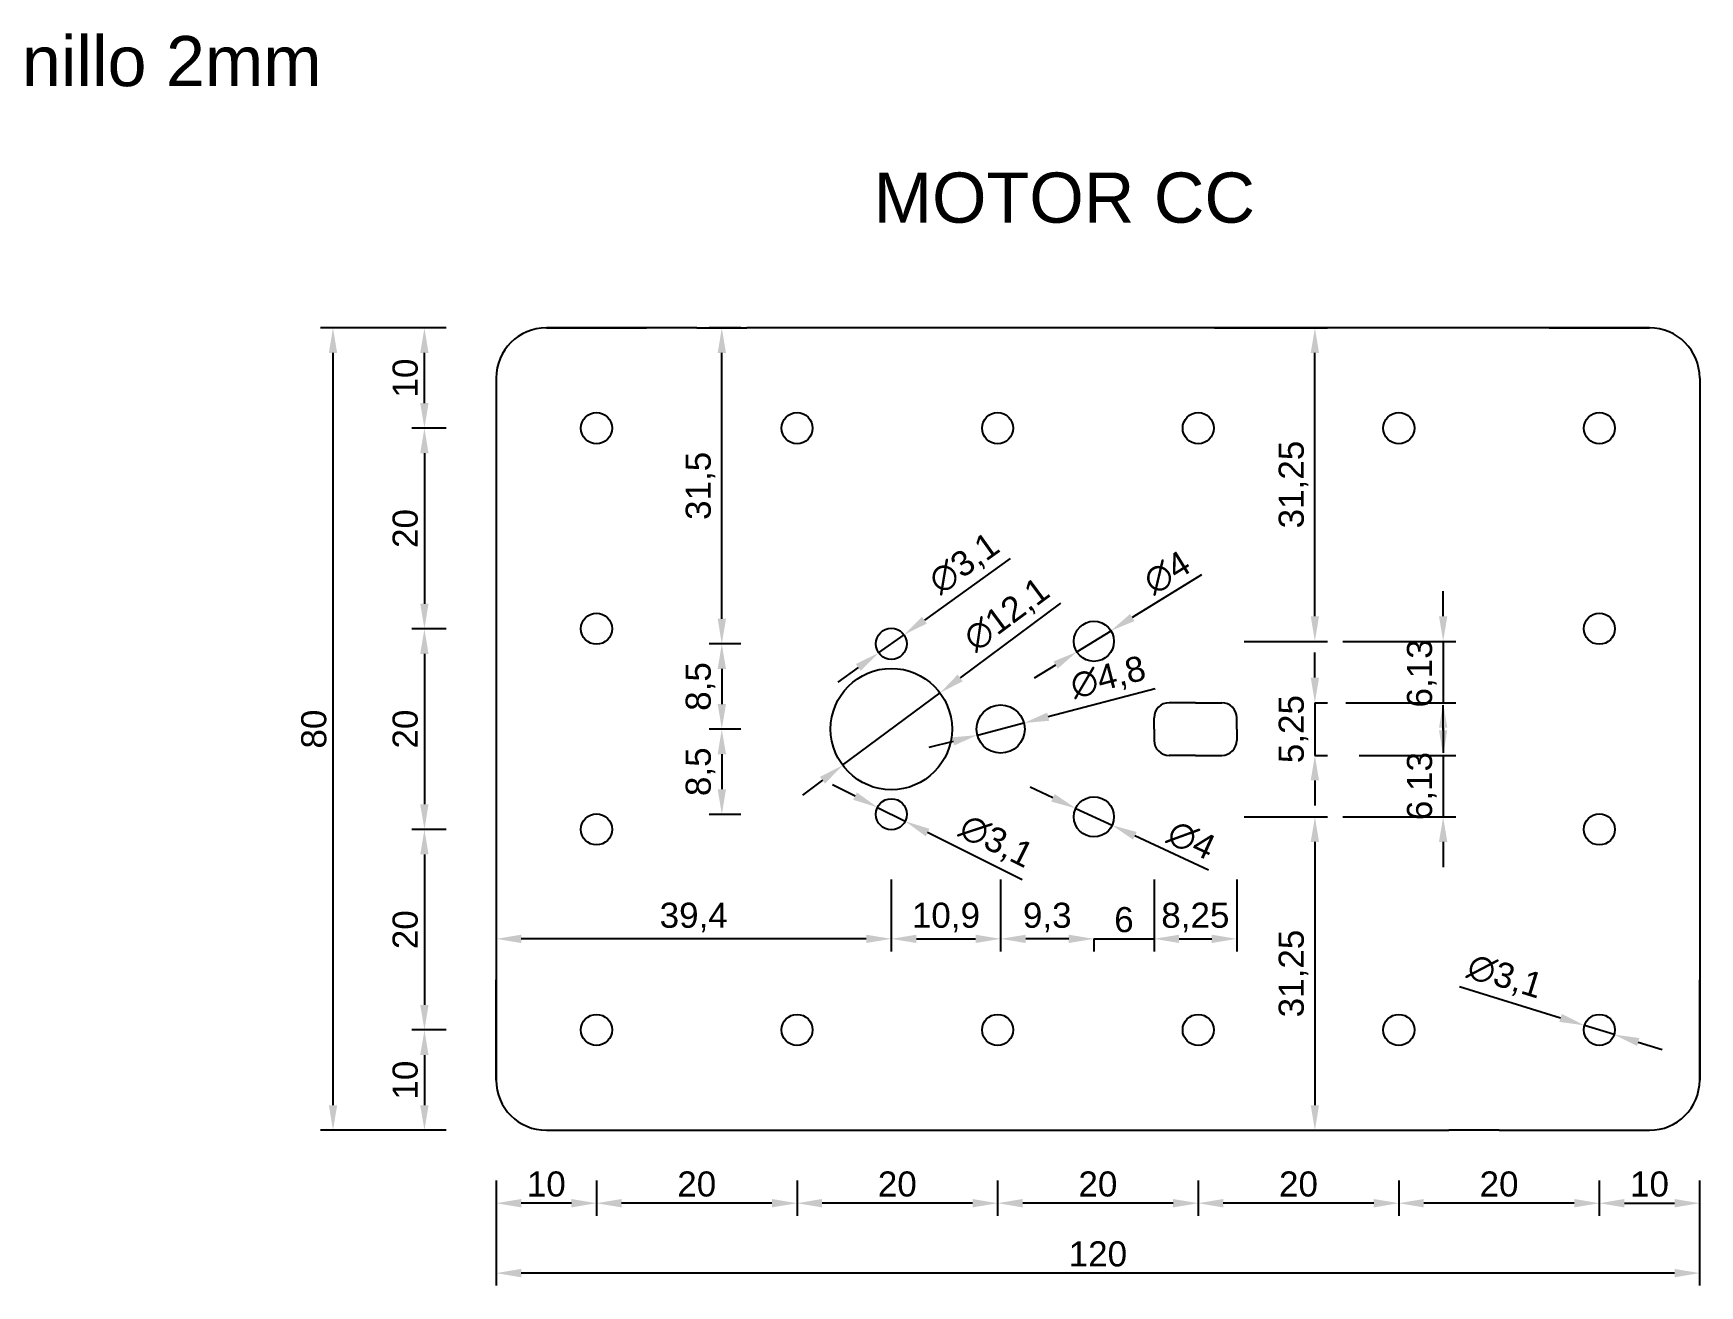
# Model space of a CAD drawing. Header units: millimetres. Extents: x 0 to 38330, y 46759 to 46987.
# Drawn here: x 37762.4 to 37928.6, y 46759.2 to 46884.1 of the extents above; entities that cross this region are included whole.
import ezdxf

# ---------------------------------------------------------------- set-up
doc = ezdxf.new("R2010")
doc.units = ezdxf.units.MM
doc.linetypes.add('ACAD_ISO02W100', pattern=[15, 12, -3])
doc.layers.add('Chequeado', color=140, linetype='ACAD_ISO02W100')
doc.layers.add('Cota', color=50, linetype='Continuous')
doc.styles.get("Standard").update_dxf_attribs({"font": 'arial.ttf'})
doc.dimstyles.new('ISO-25', dxfattribs={"dimtxt": 2.5, "dimasz": 2.5, "dimexe": 1.25, "dimexo": 15, "dimtad": 1, "dimtxsty": 'Standard', "dimcen": 2.5, "dimclrd": 256, "dimclrt": 256, "dimadec": 0, "dimazin": 0, "dimtfac": 1, "dimtmove": 0, "dimatfit": 3, "dimfxl": 10, "dimfxlon": 1, "dimtfillclr": 256, "dimlwd": -1, "dimarcsym": 0})

# ---------------------------------------------------------------- blocks, each defined once
blk = doc.blocks.new('*D178')
at = {"layer": 'Cota', "color": 0, "lineweight": -2, "transparency": 16777216}
for p, q in [((37803.57, 46854.74), (37800.17, 46854.74)), ((37803.57, 46844.74), (37800.17, 46844.74))]:
    blk.add_line(p, q, dxfattribs=at)
at = {"layer": 'Cota', "transparency": 16777216}
blk.add_line((37801.42, 46847.24), (37801.42, 46852.24), dxfattribs=at)
for points in [[(37801, 46852.24), (37801.83, 46852.24), (37801.42, 46854.74)], [(37801, 46847.24), (37801.83, 46847.24), (37801.42, 46844.74)]]:
    blk.add_solid(points, dxfattribs=at)
at = {"layer": 'Defpoints', "color": 0, "transparency": 16777216}
for p in [(37801.42, 46854.74), (37818.57, 46854.74), (37818.57, 46844.74)]:
    blk.add_point(p, dxfattribs=at)
at = {"layer": 'Cota', "transparency": 16777216, "insert": (37799.51, 46849.74), "char_height": 2.5, "attachment_point": 5, "rotation": 90}
blk.add_mtext('10', dxfattribs=at)
blk = doc.blocks.new('*D179')
at = {"layer": 'Cota', "color": 0, "lineweight": -2, "transparency": 16777216}
for p, q in [((37803.57, 46844.74), (37800.17, 46844.74)), ((37803.57, 46824.74), (37800.17, 46824.74))]:
    blk.add_line(p, q, dxfattribs=at)
at = {"layer": 'Cota', "transparency": 16777216}
blk.add_line((37801.42, 46842.24), (37801.42, 46827.24), dxfattribs=at)
for points in [[(37801, 46842.24), (37801.83, 46842.24), (37801.42, 46844.74)], [(37801, 46827.24), (37801.83, 46827.24), (37801.42, 46824.74)]]:
    blk.add_solid(points, dxfattribs=at)
at = {"layer": 'Defpoints', "color": 0, "transparency": 16777216}
for p in [(37818.57, 46844.74), (37801.42, 46824.74), (37818.57, 46824.74)]:
    blk.add_point(p, dxfattribs=at)
at = {"layer": 'Cota', "transparency": 16777216, "insert": (37799.51, 46834.74), "char_height": 2.5, "attachment_point": 5, "rotation": 90}
blk.add_mtext('20', dxfattribs=at)
blk = doc.blocks.new('*D180')
at = {"layer": 'Cota', "color": 0, "lineweight": -2, "transparency": 16777216}
for p, q in [((37803.57, 46824.74), (37800.17, 46824.74)), ((37803.57, 46804.74), (37800.17, 46804.74))]:
    blk.add_line(p, q, dxfattribs=at)
at = {"layer": 'Cota', "transparency": 16777216}
blk.add_line((37801.42, 46822.24), (37801.42, 46807.24), dxfattribs=at)
for points in [[(37801, 46822.24), (37801.83, 46822.24), (37801.42, 46824.74)], [(37801, 46807.24), (37801.83, 46807.24), (37801.42, 46804.74)]]:
    blk.add_solid(points, dxfattribs=at)
at = {"layer": 'Defpoints', "color": 0, "transparency": 16777216}
for p in [(37818.57, 46824.74), (37801.42, 46804.74), (37818.57, 46804.74)]:
    blk.add_point(p, dxfattribs=at)
at = {"layer": 'Cota', "transparency": 16777216, "insert": (37799.51, 46814.74), "char_height": 2.5, "attachment_point": 5, "rotation": 90}
blk.add_mtext('20', dxfattribs=at)
blk = doc.blocks.new('*D181')
at = {"layer": 'Cota', "color": 0, "lineweight": -2, "transparency": 16777216}
for p, q in [((37803.57, 46804.74), (37800.17, 46804.74)), ((37803.57, 46784.74), (37800.17, 46784.74))]:
    blk.add_line(p, q, dxfattribs=at)
at = {"layer": 'Cota', "transparency": 16777216}
blk.add_line((37801.42, 46802.24), (37801.42, 46787.24), dxfattribs=at)
for points in [[(37801, 46802.24), (37801.83, 46802.24), (37801.42, 46804.74)], [(37801, 46787.24), (37801.83, 46787.24), (37801.42, 46784.74)]]:
    blk.add_solid(points, dxfattribs=at)
at = {"layer": 'Defpoints', "color": 0, "transparency": 16777216}
for p in [(37818.57, 46804.74), (37801.42, 46784.74), (37818.57, 46784.74)]:
    blk.add_point(p, dxfattribs=at)
at = {"layer": 'Cota', "transparency": 16777216, "insert": (37799.51, 46794.74), "char_height": 2.5, "attachment_point": 5, "rotation": 90}
blk.add_mtext('20', dxfattribs=at)
blk = doc.blocks.new('*D182')
at = {"layer": 'Cota', "color": 0, "lineweight": -2, "transparency": 16777216}
for p, q in [((37803.57, 46784.74), (37800.17, 46784.74)), ((37803.57, 46774.74), (37800.17, 46774.74))]:
    blk.add_line(p, q, dxfattribs=at)
at = {"layer": 'Cota', "transparency": 16777216}
blk.add_line((37801.42, 46782.24), (37801.42, 46777.24), dxfattribs=at)
for points in [[(37801, 46782.24), (37801.83, 46782.24), (37801.42, 46784.74)], [(37801, 46777.24), (37801.83, 46777.24), (37801.42, 46774.74)]]:
    blk.add_solid(points, dxfattribs=at)
at = {"layer": 'Defpoints', "color": 0, "transparency": 16777216}
for p in [(37818.57, 46784.74), (37801.42, 46774.74), (37818.57, 46774.74)]:
    blk.add_point(p, dxfattribs=at)
at = {"layer": 'Cota', "transparency": 16777216, "insert": (37799.51, 46779.74), "char_height": 2.5, "attachment_point": 5, "rotation": 90}
blk.add_mtext('10', dxfattribs=at)
blk = doc.blocks.new('*D183')
at = {"layer": 'Cota', "color": 0, "lineweight": -2, "transparency": 16777216}
for p, q in [((37808.57, 46769.74), (37808.57, 46766.22)), ((37818.57, 46769.74), (37818.57, 46766.22))]:
    blk.add_line(p, q, dxfattribs=at)
at = {"layer": 'Cota', "transparency": 16777216}
blk.add_line((37816.07, 46767.47), (37811.07, 46767.47), dxfattribs=at)
for points in [[(37811.07, 46767.89), (37811.07, 46767.05), (37808.57, 46767.47)], [(37816.07, 46767.89), (37816.07, 46767.05), (37818.57, 46767.47)]]:
    blk.add_solid(points, dxfattribs=at)
at = {"layer": 'Defpoints', "color": 0, "transparency": 16777216}
for p in [(37808.57, 46784.74), (37818.57, 46784.74), (37808.57, 46767.47)]:
    blk.add_point(p, dxfattribs=at)
at = {"layer": 'Cota', "transparency": 16777216, "insert": (37813.57, 46769.37), "char_height": 2.5, "attachment_point": 5}
blk.add_mtext('10', dxfattribs=at)
blk = doc.blocks.new('*D184')
at = {"layer": 'Cota', "color": 0, "lineweight": -2, "transparency": 16777216}
for p, q in [((37818.57, 46769.74), (37818.57, 46766.22)), ((37838.57, 46769.74), (37838.57, 46766.22))]:
    blk.add_line(p, q, dxfattribs=at)
at = {"layer": 'Cota', "transparency": 16777216}
blk.add_line((37836.07, 46767.47), (37821.07, 46767.47), dxfattribs=at)
for points in [[(37821.07, 46767.89), (37821.07, 46767.05), (37818.57, 46767.47)], [(37836.07, 46767.89), (37836.07, 46767.05), (37838.57, 46767.47)]]:
    blk.add_solid(points, dxfattribs=at)
at = {"layer": 'Defpoints', "color": 0, "transparency": 16777216}
for p in [(37818.57, 46784.74), (37838.57, 46784.74), (37818.57, 46767.47)]:
    blk.add_point(p, dxfattribs=at)
at = {"layer": 'Cota', "transparency": 16777216, "insert": (37828.57, 46769.37), "char_height": 2.5, "attachment_point": 5}
blk.add_mtext('20', dxfattribs=at)
blk = doc.blocks.new('*D185')
at = {"layer": 'Cota', "color": 0, "lineweight": -2, "transparency": 16777216}
for p, q in [((37838.57, 46769.74), (37838.57, 46766.22)), ((37858.57, 46769.74), (37858.57, 46766.22))]:
    blk.add_line(p, q, dxfattribs=at)
at = {"layer": 'Cota', "transparency": 16777216}
blk.add_line((37856.07, 46767.47), (37841.07, 46767.47), dxfattribs=at)
for points in [[(37841.07, 46767.89), (37841.07, 46767.05), (37838.57, 46767.47)], [(37856.07, 46767.89), (37856.07, 46767.05), (37858.57, 46767.47)]]:
    blk.add_solid(points, dxfattribs=at)
at = {"layer": 'Defpoints', "color": 0, "transparency": 16777216}
for p in [(37838.57, 46784.74), (37858.57, 46784.74), (37838.57, 46767.47)]:
    blk.add_point(p, dxfattribs=at)
at = {"layer": 'Cota', "transparency": 16777216, "insert": (37848.57, 46769.37), "char_height": 2.5, "attachment_point": 5}
blk.add_mtext('20', dxfattribs=at)
blk = doc.blocks.new('*D186')
at = {"layer": 'Cota', "color": 0, "lineweight": -2, "transparency": 16777216}
for p, q in [((37858.57, 46769.74), (37858.57, 46766.22)), ((37878.57, 46769.74), (37878.57, 46766.22))]:
    blk.add_line(p, q, dxfattribs=at)
at = {"layer": 'Cota', "transparency": 16777216}
blk.add_line((37876.07, 46767.47), (37861.07, 46767.47), dxfattribs=at)
for points in [[(37861.07, 46767.89), (37861.07, 46767.05), (37858.57, 46767.47)], [(37876.07, 46767.89), (37876.07, 46767.05), (37878.57, 46767.47)]]:
    blk.add_solid(points, dxfattribs=at)
at = {"layer": 'Defpoints', "color": 0, "transparency": 16777216}
for p in [(37858.57, 46784.74), (37878.57, 46784.74), (37858.57, 46767.47)]:
    blk.add_point(p, dxfattribs=at)
at = {"layer": 'Cota', "transparency": 16777216, "insert": (37868.57, 46769.37), "char_height": 2.5, "attachment_point": 5}
blk.add_mtext('20', dxfattribs=at)
blk = doc.blocks.new('*D187')
at = {"layer": 'Cota', "color": 0, "lineweight": -2, "transparency": 16777216}
for p, q in [((37878.57, 46769.74), (37878.57, 46766.22)), ((37898.57, 46769.74), (37898.57, 46766.22))]:
    blk.add_line(p, q, dxfattribs=at)
at = {"layer": 'Cota', "transparency": 16777216}
blk.add_line((37896.07, 46767.47), (37881.07, 46767.47), dxfattribs=at)
for points in [[(37881.07, 46767.89), (37881.07, 46767.05), (37878.57, 46767.47)], [(37896.07, 46767.89), (37896.07, 46767.05), (37898.57, 46767.47)]]:
    blk.add_solid(points, dxfattribs=at)
at = {"layer": 'Defpoints', "color": 0, "transparency": 16777216}
for p in [(37878.57, 46784.74), (37898.57, 46784.74), (37878.57, 46767.47)]:
    blk.add_point(p, dxfattribs=at)
at = {"layer": 'Cota', "transparency": 16777216, "insert": (37888.57, 46769.37), "char_height": 2.5, "attachment_point": 5}
blk.add_mtext('20', dxfattribs=at)
blk = doc.blocks.new('*D188')
at = {"layer": 'Cota', "color": 0, "lineweight": -2, "transparency": 16777216}
for p, q in [((37898.57, 46769.74), (37898.57, 46766.22)), ((37918.57, 46769.74), (37918.57, 46766.22))]:
    blk.add_line(p, q, dxfattribs=at)
at = {"layer": 'Cota', "transparency": 16777216}
blk.add_line((37916.07, 46767.47), (37901.07, 46767.47), dxfattribs=at)
for points in [[(37901.07, 46767.89), (37901.07, 46767.05), (37898.57, 46767.47)], [(37916.07, 46767.89), (37916.07, 46767.05), (37918.57, 46767.47)]]:
    blk.add_solid(points, dxfattribs=at)
at = {"layer": 'Defpoints', "color": 0, "transparency": 16777216}
for p in [(37898.57, 46784.74), (37918.57, 46784.74), (37898.57, 46767.47)]:
    blk.add_point(p, dxfattribs=at)
at = {"layer": 'Cota', "transparency": 16777216, "insert": (37908.57, 46769.37), "char_height": 2.5, "attachment_point": 5}
blk.add_mtext('20', dxfattribs=at)
blk = doc.blocks.new('*D189')
at = {"layer": 'Cota', "color": 0, "lineweight": -2, "transparency": 16777216}
for p, q in [((37918.57, 46769.74), (37918.57, 46766.22)), ((37928.57, 46769.74), (37928.57, 46766.22))]:
    blk.add_line(p, q, dxfattribs=at)
at = {"layer": 'Cota', "transparency": 16777216}
blk.add_line((37921.07, 46767.47), (37926.07, 46767.47), dxfattribs=at)
for points in [[(37921.07, 46767.89), (37921.07, 46767.05), (37918.57, 46767.47)], [(37926.07, 46767.89), (37926.07, 46767.05), (37928.57, 46767.47)]]:
    blk.add_solid(points, dxfattribs=at)
at = {"layer": 'Defpoints', "color": 0, "transparency": 16777216}
for p in [(37918.57, 46784.74), (37928.57, 46784.74), (37928.57, 46767.47)]:
    blk.add_point(p, dxfattribs=at)
at = {"layer": 'Cota', "transparency": 16777216, "insert": (37923.57, 46769.37), "char_height": 2.5, "attachment_point": 5}
blk.add_mtext('10', dxfattribs=at)
blk = doc.blocks.new('*D190')
at = {"layer": 'Cota', "color": 0, "lineweight": -2, "transparency": 16777216}
for p, q in [((37802.3, 46854.74), (37791.05, 46854.74)), ((37802.3, 46774.74), (37791.05, 46774.74))]:
    blk.add_line(p, q, dxfattribs=at)
at = {"layer": 'Cota', "transparency": 16777216}
blk.add_line((37792.3, 46852.24), (37792.3, 46777.24), dxfattribs=at)
for points in [[(37791.89, 46852.24), (37792.72, 46852.24), (37792.3, 46854.74)], [(37791.89, 46777.24), (37792.72, 46777.24), (37792.3, 46774.74)]]:
    blk.add_solid(points, dxfattribs=at)
at = {"layer": 'Defpoints', "color": 0, "transparency": 16777216}
for p in [(37818.57, 46854.74), (37792.3, 46774.74), (37818.57, 46774.74)]:
    blk.add_point(p, dxfattribs=at)
at = {"layer": 'Cota', "transparency": 16777216, "insert": (37790.4, 46814.74), "char_height": 2.5, "attachment_point": 5, "rotation": 90}
blk.add_mtext('80', dxfattribs=at)
blk = doc.blocks.new('*D191')
at = {"layer": 'Cota', "color": 0, "lineweight": -2, "transparency": 16777216}
for p, q in [((37808.57, 46769.74), (37808.57, 46759.25)), ((37928.57, 46769.74), (37928.57, 46759.25))]:
    blk.add_line(p, q, dxfattribs=at)
at = {"layer": 'Cota', "transparency": 16777216}
blk.add_line((37926.07, 46760.5), (37811.07, 46760.5), dxfattribs=at)
for points in [[(37811.07, 46760.92), (37811.07, 46760.08), (37808.57, 46760.5)], [(37926.07, 46760.92), (37926.07, 46760.08), (37928.57, 46760.5)]]:
    blk.add_solid(points, dxfattribs=at)
at = {"layer": 'Defpoints', "color": 0, "transparency": 16777216}
for p in [(37808.57, 46784.74), (37928.57, 46784.74), (37808.57, 46760.5)]:
    blk.add_point(p, dxfattribs=at)
at = {"layer": 'Cota', "transparency": 16777216, "insert": (37868.57, 46762.4), "char_height": 2.5, "attachment_point": 5}
blk.add_mtext('120', dxfattribs=at)
blk = doc.blocks.new('*D192')
at = {"layer": 'Cota', "transparency": 16777216}
for p, q in [((37878.89, 46830.13), (37872, 46825.86)), ((37866.47, 46822.44), (37869.88, 46824.55)), ((37864.35, 46821.13), (37862.22, 46819.81))]:
    blk.add_line(p, q, dxfattribs=at)
for points in [[(37871.78, 46826.22), (37872.22, 46825.51), (37869.88, 46824.55)], [(37864.13, 46821.48), (37864.57, 46820.77), (37866.47, 46822.44)]]:
    blk.add_solid(points, dxfattribs=at)
at = {"layer": 'Defpoints', "color": 0, "transparency": 16777216}
for p in [(37869.88, 46824.55), (37866.47, 46822.44)]:
    blk.add_point(p, dxfattribs=at)
at = {"layer": 'Cota', "transparency": 16777216, "insert": (37875.47, 46830.33), "char_height": 2.5, "attachment_point": 5, "rotation": 31.7635}
blk.add_mtext('∅4', dxfattribs=at)
blk = doc.blocks.new('*D193')
at = {"layer": 'Cota', "transparency": 16777216}
for p, q in [((37864.09, 46807.89), (37861.83, 46808.94)), ((37866.36, 46806.84), (37869.99, 46805.15)), ((37879.6, 46800.69), (37872.26, 46804.1))]:
    blk.add_line(p, q, dxfattribs=at)
for points in [[(37864.27, 46808.27), (37863.92, 46807.51), (37866.36, 46806.84)], [(37872.43, 46804.48), (37872.08, 46803.72), (37869.99, 46805.15)]]:
    blk.add_solid(points, dxfattribs=at)
at = {"layer": 'Defpoints', "color": 0, "transparency": 16777216}
for p in [(37866.36, 46806.84), (37869.99, 46805.15)]:
    blk.add_point(p, dxfattribs=at)
at = {"layer": 'Cota', "transparency": 16777216, "insert": (37877.89, 46803.66), "char_height": 2.5, "attachment_point": 5, "rotation": 335.1115}
blk.add_mtext('∅4', dxfattribs=at)
blk = doc.blocks.new('*D194')
at = {"layer": 'Cota', "transparency": 16777216}
for p, q in [((37874.29, 46818.74), (37863.62, 46815.97)), ((37856.55, 46814.14), (37861.2, 46815.35)), ((37854.13, 46813.51), (37851.71, 46812.89))]:
    blk.add_line(p, q, dxfattribs=at)
for points in [[(37863.51, 46816.38), (37863.72, 46815.57), (37861.2, 46815.35)], [(37854.03, 46813.92), (37854.24, 46813.11), (37856.55, 46814.14)]]:
    blk.add_solid(points, dxfattribs=at)
at = {"layer": 'Defpoints', "color": 0, "transparency": 16777216}
for p in [(37861.2, 46815.35), (37856.55, 46814.14)]:
    blk.add_point(p, dxfattribs=at)
at = {"layer": 'Cota', "transparency": 16777216, "insert": (37869.62, 46819.77), "char_height": 2.5, "attachment_point": 5, "rotation": 14.5434}
blk.add_mtext('∅4,8', dxfattribs=at)
blk = doc.blocks.new('*D195')
at = {"layer": 'Cota', "transparency": 16777216}
for p, q in [((37864.85, 46827.29), (37854.84, 46819.85)), ((37843.12, 46811.13), (37852.83, 46818.35)), ((37841.11, 46809.64), (37839.11, 46808.15))]:
    blk.add_line(p, q, dxfattribs=at)
for points in [[(37854.59, 46820.18), (37855.09, 46819.51), (37852.83, 46818.35)], [(37840.86, 46809.98), (37841.36, 46809.31), (37843.12, 46811.13)]]:
    blk.add_solid(points, dxfattribs=at)
at = {"layer": 'Defpoints', "color": 0, "transparency": 16777216}
for p in [(37852.83, 46818.35), (37843.12, 46811.13)]:
    blk.add_point(p, dxfattribs=at)
at = {"layer": 'Cota', "transparency": 16777216, "insert": (37859.55, 46826.05), "char_height": 2.5, "attachment_point": 5, "rotation": 36.6289}
blk.add_mtext('∅12,1', dxfattribs=at)
blk = doc.blocks.new('*D196')
at = {"layer": 'Cota', "transparency": 16777216}
for p, q in [((37859.84, 46831.74), (37851.27, 46825.6)), ((37846.71, 46822.34), (37849.24, 46824.15)), ((37844.68, 46820.89), (37842.65, 46819.43))]:
    blk.add_line(p, q, dxfattribs=at)
for points in [[(37851.03, 46825.94), (37851.51, 46825.26), (37849.24, 46824.15)], [(37844.44, 46821.23), (37844.92, 46820.55), (37846.71, 46822.34)]]:
    blk.add_solid(points, dxfattribs=at)
at = {"layer": 'Defpoints', "color": 0, "transparency": 16777216}
for p in [(37849.24, 46824.15), (37846.71, 46822.34)]:
    blk.add_point(p, dxfattribs=at)
at = {"layer": 'Cota', "transparency": 16777216, "insert": (37855.31, 46831.16), "char_height": 2.5, "attachment_point": 5, "rotation": 35.5913}
blk.add_mtext('∅3,1', dxfattribs=at)
blk = doc.blocks.new('*D197')
at = {"layer": 'Cota', "transparency": 16777216}
for p, q in [((37844.36, 46808.06), (37842.12, 46809.18)), ((37846.59, 46806.94), (37849.36, 46805.55)), ((37861.01, 46799.7), (37851.59, 46804.43))]:
    blk.add_line(p, q, dxfattribs=at)
for points in [[(37844.54, 46808.43), (37844.17, 46807.69), (37846.59, 46806.94)], [(37851.78, 46804.8), (37851.41, 46804.05), (37849.36, 46805.55)]]:
    blk.add_solid(points, dxfattribs=at)
at = {"layer": 'Defpoints', "color": 0, "transparency": 16777216}
for p in [(37846.59, 46806.94), (37849.36, 46805.55)]:
    blk.add_point(p, dxfattribs=at)
at = {"layer": 'Cota', "transparency": 16777216, "insert": (37858.39, 46803.44), "char_height": 2.5, "attachment_point": 5, "rotation": 333.329}
blk.add_mtext('∅3,1', dxfattribs=at)
blk = doc.blocks.new('*D198')
at = {"layer": 'Cota', "color": 0, "lineweight": -2, "transparency": 16777216}
for p, q in [((37880.21, 46854.74), (37891.46, 46854.74)), ((37883.17, 46823.49), (37891.46, 46823.49))]:
    blk.add_line(p, q, dxfattribs=at)
at = {"layer": 'Cota', "transparency": 16777216}
blk.add_line((37890.21, 46825.99), (37890.21, 46852.24), dxfattribs=at)
for points in [[(37889.79, 46852.24), (37890.62, 46852.24), (37890.21, 46854.74)], [(37889.79, 46825.99), (37890.62, 46825.99), (37890.21, 46823.49)]]:
    blk.add_solid(points, dxfattribs=at)
at = {"layer": 'Defpoints', "color": 0, "transparency": 16777216}
for p in [(0, 46854.74), (37890.21, 46854.74), (37868.17, 46823.49)]:
    blk.add_point(p, dxfattribs=at)
at = {"layer": 'Cota', "transparency": 16777216, "insert": (37888.08, 46839.12), "char_height": 2.5, "attachment_point": 5, "rotation": 90}
blk.add_mtext('31,25', dxfattribs=at)
blk = doc.blocks.new('*D199')
at = {"layer": 'Cota', "transparency": 16777216}
for p, q in [((37903, 46825.99), (37903, 46828.49)), ((37903, 46823.49), (37903, 46817.37)), ((37903, 46814.87), (37903, 46812.37))]:
    blk.add_line(p, q, dxfattribs=at)
at = {"layer": 'Cota', "color": 0, "lineweight": -2, "transparency": 16777216}
for p, q in [((37893, 46823.49), (37904.25, 46823.49)), ((37893.29, 46817.37), (37904.25, 46817.37))]:
    blk.add_line(p, q, dxfattribs=at)
at = {"layer": 'Cota', "transparency": 16777216}
for points in [[(37902.58, 46825.99), (37903.41, 46825.99), (37903, 46823.49)], [(37902.58, 46814.87), (37903.41, 46814.87), (37903, 46817.37)]]:
    blk.add_solid(points, dxfattribs=at)
at = {"layer": 'Defpoints', "color": 0, "transparency": 16777216}
for p in [(37868.17, 46823.49), (37878.29, 46817.37), (37903, 46817.37)]:
    blk.add_point(p, dxfattribs=at)
at = {"layer": 'Cota', "transparency": 16777216, "insert": (37900.87, 46823.69), "char_height": 2.5, "attachment_point": 6, "rotation": 90}
blk.add_mtext('6,13', dxfattribs=at)
blk = doc.blocks.new('*D200')
at = {"layer": 'Cota', "transparency": 16777216}
for p, q in [((37890.21, 46819.87), (37890.21, 46822.37)), ((37890.21, 46817.37), (37890.21, 46812.12)), ((37890.21, 46809.62), (37890.21, 46807.12))]:
    blk.add_line(p, q, dxfattribs=at)
at = {"layer": 'Cota', "color": 0, "lineweight": -2, "transparency": 16777216}
for p, q in [((37890.21, 46817.37), (37891.46, 46817.37)), ((37890.21, 46812.12), (37891.46, 46812.12))]:
    blk.add_line(p, q, dxfattribs=at)
at = {"layer": 'Cota', "transparency": 16777216}
for points in [[(37889.79, 46819.87), (37890.62, 46819.87), (37890.21, 46817.37)], [(37889.79, 46809.62), (37890.62, 46809.62), (37890.21, 46812.12)]]:
    blk.add_solid(points, dxfattribs=at)
at = {"layer": 'Defpoints', "color": 0, "transparency": 16777216}
for p in [(37878.29, 46817.37), (37878.29, 46812.12), (37890.21, 46812.12)]:
    blk.add_point(p, dxfattribs=at)
at = {"layer": 'Cota', "transparency": 16777216, "insert": (37888.08, 46814.74), "char_height": 2.5, "attachment_point": 5, "rotation": 90}
blk.add_mtext('5,25', dxfattribs=at)
blk = doc.blocks.new('*D201')
at = {"layer": 'Cota', "transparency": 16777216}
for p, q in [((37903, 46814.62), (37903, 46817.12)), ((37903, 46812.12), (37903, 46805.99)), ((37903, 46803.49), (37903, 46800.99))]:
    blk.add_line(p, q, dxfattribs=at)
at = {"layer": 'Cota', "color": 0, "lineweight": -2, "transparency": 16777216}
for p, q in [((37894.61, 46812.12), (37904.25, 46812.12)), ((37893, 46805.99), (37904.25, 46805.99))]:
    blk.add_line(p, q, dxfattribs=at)
at = {"layer": 'Cota', "transparency": 16777216}
for points in [[(37902.58, 46814.62), (37903.41, 46814.62), (37903, 46812.12)], [(37902.58, 46803.49), (37903.41, 46803.49), (37903, 46805.99)]]:
    blk.add_solid(points, dxfattribs=at)
at = {"layer": 'Defpoints', "color": 0, "transparency": 16777216}
for p in [(37879.61, 46812.12), (37868.17, 46805.99), (37903, 46805.99)]:
    blk.add_point(p, dxfattribs=at)
at = {"layer": 'Cota', "transparency": 16777216, "insert": (37900.87, 46809.06), "char_height": 2.5, "attachment_point": 5, "rotation": 90}
blk.add_mtext('6,13', dxfattribs=at)
blk = doc.blocks.new('*D202')
at = {"layer": 'Cota', "color": 0, "lineweight": -2, "transparency": 16777216}
for p, q in [((37883.17, 46805.99), (37891.46, 46805.99)), ((37880.21, 46774.74), (37891.46, 46774.74))]:
    blk.add_line(p, q, dxfattribs=at)
at = {"layer": 'Cota', "transparency": 16777216}
blk.add_line((37890.21, 46803.49), (37890.21, 46777.24), dxfattribs=at)
for points in [[(37889.79, 46803.49), (37890.62, 46803.49), (37890.21, 46805.99)], [(37889.79, 46777.24), (37890.62, 46777.24), (37890.21, 46774.74)]]:
    blk.add_solid(points, dxfattribs=at)
at = {"layer": 'Defpoints', "color": 0, "transparency": 16777216}
for p in [(37868.17, 46805.99), (0, 46774.74), (37890.21, 46774.74)]:
    blk.add_point(p, dxfattribs=at)
at = {"layer": 'Cota', "transparency": 16777216, "insert": (37888.08, 46790.37), "char_height": 2.5, "attachment_point": 5, "rotation": 90}
blk.add_mtext('31,25', dxfattribs=at)
blk = doc.blocks.new('*D203')
at = {"layer": 'Cota', "color": 0, "lineweight": -2, "transparency": 16777216}
for p, q in [((37832.97, 46854.74), (37829.82, 46854.74)), ((37832.97, 46823.24), (37829.82, 46823.24))]:
    blk.add_line(p, q, dxfattribs=at)
at = {"layer": 'Cota', "transparency": 16777216}
blk.add_line((37831.07, 46825.74), (37831.07, 46852.24), dxfattribs=at)
for points in [[(37830.66, 46852.24), (37831.49, 46852.24), (37831.07, 46854.74)], [(37830.66, 46825.74), (37831.49, 46825.74), (37831.07, 46823.24)]]:
    blk.add_solid(points, dxfattribs=at)
at = {"layer": 'Defpoints', "color": 0, "transparency": 16777216}
for p in [(37831.07, 46854.74), (37847.97, 46854.74), (37847.97, 46823.24)]:
    blk.add_point(p, dxfattribs=at)
at = {"layer": 'Cota', "transparency": 16777216, "insert": (37828.95, 46838.99), "char_height": 2.5, "attachment_point": 5, "rotation": 90}
blk.add_mtext('31,5', dxfattribs=at)
blk = doc.blocks.new('*D204')
at = {"layer": 'Cota', "color": 0, "lineweight": -2, "transparency": 16777216}
for p, q in [((37832.97, 46823.24), (37829.82, 46823.24)), ((37832.97, 46814.74), (37829.82, 46814.74))]:
    blk.add_line(p, q, dxfattribs=at)
at = {"layer": 'Cota', "transparency": 16777216}
blk.add_line((37831.07, 46820.74), (37831.07, 46817.24), dxfattribs=at)
for points in [[(37830.66, 46820.74), (37831.49, 46820.74), (37831.07, 46823.24)], [(37830.66, 46817.24), (37831.49, 46817.24), (37831.07, 46814.74)]]:
    blk.add_solid(points, dxfattribs=at)
at = {"layer": 'Defpoints', "color": 0, "transparency": 16777216}
for p in [(37847.97, 46823.24), (37831.07, 46814.74), (37847.97, 46814.74)]:
    blk.add_point(p, dxfattribs=at)
at = {"layer": 'Cota', "transparency": 16777216, "insert": (37828.95, 46818.99), "char_height": 2.5, "attachment_point": 5, "rotation": 90}
blk.add_mtext('8,5', dxfattribs=at)
blk = doc.blocks.new('*D206')
at = {"layer": 'Cota', "color": 0, "lineweight": -2, "transparency": 16777216}
for p, q in [((37832.97, 46814.74), (37829.82, 46814.74)), ((37832.97, 46806.24), (37829.82, 46806.24))]:
    blk.add_line(p, q, dxfattribs=at)
at = {"layer": 'Cota', "transparency": 16777216}
blk.add_line((37831.07, 46812.24), (37831.07, 46808.74), dxfattribs=at)
for points in [[(37830.66, 46812.24), (37831.49, 46812.24), (37831.07, 46814.74)], [(37830.66, 46808.74), (37831.49, 46808.74), (37831.07, 46806.24)]]:
    blk.add_solid(points, dxfattribs=at)
at = {"layer": 'Defpoints', "color": 0, "transparency": 16777216}
for p in [(37847.97, 46814.74), (37831.07, 46806.24), (37847.97, 46806.24)]:
    blk.add_point(p, dxfattribs=at)
at = {"layer": 'Cota', "transparency": 16777216, "insert": (37828.95, 46810.49), "char_height": 2.5, "attachment_point": 5, "rotation": 90}
blk.add_mtext('8,5', dxfattribs=at)
blk = doc.blocks.new('*D208')
at = {"layer": 'Cota', "color": 0, "lineweight": -2, "transparency": 16777216}
for p, q in [((37808.57, 46799.74), (37808.57, 46792.58)), ((37847.97, 46799.74), (37847.97, 46792.58))]:
    blk.add_line(p, q, dxfattribs=at)
at = {"layer": 'Cota', "transparency": 16777216}
blk.add_line((37845.47, 46793.83), (37811.07, 46793.83), dxfattribs=at)
for points in [[(37811.07, 46794.24), (37811.07, 46793.41), (37808.57, 46793.83)], [(37845.47, 46794.24), (37845.47, 46793.41), (37847.97, 46793.83)]]:
    blk.add_solid(points, dxfattribs=at)
at = {"layer": 'Defpoints', "color": 0, "transparency": 16777216}
for p in [(37808.57, 46814.74), (37847.97, 46814.74), (37808.57, 46793.83)]:
    blk.add_point(p, dxfattribs=at)
at = {"layer": 'Cota', "transparency": 16777216, "insert": (37828.27, 46795.95), "char_height": 2.5, "attachment_point": 5}
blk.add_mtext('39,4', dxfattribs=at)
blk = doc.blocks.new('*D209')
at = {"layer": 'Cota', "color": 0, "lineweight": -2, "transparency": 16777216}
for p, q in [((37858.87, 46799.74), (37858.87, 46792.58)), ((37847.97, 46793.83), (37847.97, 46792.58))]:
    blk.add_line(p, q, dxfattribs=at)
at = {"layer": 'Cota', "transparency": 16777216}
blk.add_line((37850.47, 46793.83), (37856.37, 46793.83), dxfattribs=at)
for points in [[(37850.47, 46794.24), (37850.47, 46793.41), (37847.97, 46793.83)], [(37856.37, 46794.24), (37856.37, 46793.41), (37858.87, 46793.83)]]:
    blk.add_solid(points, dxfattribs=at)
at = {"layer": 'Defpoints', "color": 0, "transparency": 16777216}
for p in [(37858.87, 46814.74), (37847.97, 46806.24), (37858.87, 46793.83)]:
    blk.add_point(p, dxfattribs=at)
at = {"layer": 'Cota', "transparency": 16777216, "insert": (37853.42, 46795.95), "char_height": 2.5, "attachment_point": 5}
blk.add_mtext('10,9', dxfattribs=at)
blk = doc.blocks.new('*D211')
at = {"layer": 'Cota', "color": 0, "lineweight": -2, "transparency": 16777216}
for p, q in [((37858.87, 46793.83), (37858.87, 46792.58)), ((37868.17, 46793.83), (37868.17, 46792.58))]:
    blk.add_line(p, q, dxfattribs=at)
at = {"layer": 'Cota', "transparency": 16777216}
blk.add_line((37865.67, 46793.83), (37861.37, 46793.83), dxfattribs=at)
for points in [[(37861.37, 46794.24), (37861.37, 46793.41), (37858.87, 46793.83)], [(37865.67, 46794.24), (37865.67, 46793.41), (37868.17, 46793.83)]]:
    blk.add_solid(points, dxfattribs=at)
at = {"layer": 'Defpoints', "color": 0, "transparency": 16777216}
for p in [(37858.87, 46805.99), (37868.17, 46805.99), (37858.87, 46793.83)]:
    blk.add_point(p, dxfattribs=at)
at = {"layer": 'Cota', "transparency": 16777216, "insert": (37863.52, 46795.95), "char_height": 2.5, "attachment_point": 5}
blk.add_mtext('9,3', dxfattribs=at)
blk = doc.blocks.new('*D212')
at = {"layer": 'Cota', "color": 0, "lineweight": -2, "transparency": 16777216}
for p, q in [((37874.17, 46799.74), (37874.17, 46792.58)), ((37868.17, 46793.83), (37868.17, 46792.58))]:
    blk.add_line(p, q, dxfattribs=at)
at = {"layer": 'Cota', "transparency": 16777216}
for p, q in [((37865.67, 46793.83), (37863.17, 46793.83)), ((37868.17, 46793.83), (37874.17, 46793.83)), ((37876.67, 46793.83), (37879.17, 46793.83))]:
    blk.add_line(p, q, dxfattribs=at)
for points in [[(37865.67, 46794.24), (37865.67, 46793.41), (37868.17, 46793.83)], [(37876.67, 46794.24), (37876.67, 46793.41), (37874.17, 46793.83)]]:
    blk.add_solid(points, dxfattribs=at)
at = {"layer": 'Defpoints', "color": 0, "transparency": 16777216}
for p in [(37874.17, 46814.74), (37868.17, 46805.99), (37874.17, 46793.83)]:
    blk.add_point(p, dxfattribs=at)
at = {"layer": 'Cota', "transparency": 16777216, "insert": (37871.17, 46795.73), "char_height": 2.5, "attachment_point": 5}
blk.add_mtext('6', dxfattribs=at)
blk = doc.blocks.new('*D213')
at = {"layer": 'Cota', "color": 0, "lineweight": -2, "transparency": 16777216}
for p, q in [((37874.17, 46799.74), (37874.17, 46792.58)), ((37882.42, 46799.74), (37882.42, 46792.58))]:
    blk.add_line(p, q, dxfattribs=at)
at = {"layer": 'Cota', "transparency": 16777216}
blk.add_line((37876.67, 46793.83), (37879.92, 46793.83), dxfattribs=at)
for points in [[(37876.67, 46794.24), (37876.67, 46793.41), (37874.17, 46793.83)], [(37879.92, 46794.24), (37879.92, 46793.41), (37882.42, 46793.83)]]:
    blk.add_solid(points, dxfattribs=at)
at = {"layer": 'Defpoints', "color": 0, "transparency": 16777216}
for p in [(37874.17, 46814.74), (37882.42, 46814.74), (37882.42, 46793.83)]:
    blk.add_point(p, dxfattribs=at)
at = {"layer": 'Cota', "transparency": 16777216, "insert": (37878.29, 46795.95), "char_height": 2.5, "attachment_point": 5}
blk.add_mtext('8,25', dxfattribs=at)
blk = doc.blocks.new('*D234')
at = {"layer": 'Cota', "transparency": 16777216}
for p, q in [((37904.64, 46789.08), (37914.71, 46785.95)), ((37920.06, 46784.28), (37917.09, 46785.2)), ((37922.44, 46783.54), (37924.83, 46782.8))]:
    blk.add_line(p, q, dxfattribs=at)
for points in [[(37914.83, 46786.35), (37914.58, 46785.55), (37917.09, 46785.2)], [(37922.57, 46783.94), (37922.32, 46783.14), (37920.06, 46784.28)]]:
    blk.add_solid(points, dxfattribs=at)
at = {"layer": 'Defpoints', "color": 0, "transparency": 16777216}
for p in [(37917.09, 46785.2), (37920.06, 46784.28)]:
    blk.add_point(p, dxfattribs=at)
at = {"layer": 'Cota', "transparency": 16777216, "insert": (37909.13, 46789.95), "char_height": 2.5, "attachment_point": 5, "rotation": 342.7243}
blk.add_mtext('∅3,1', dxfattribs=at)

msp = doc.modelspace()

# ---------------------------------------------------------------- linework, layer by layer
for p, q in [((37813.575, 46854.744), (37823.575, 46854.744)), ((37828.575, 46854.744), (37813.575, 46854.744)), ((37828.575, 46854.744), (37833.575, 46854.744)), ((37848.575, 46854.744), (37833.575, 46854.744)), ((37853.575, 46854.744), (37848.575, 46854.744)), ((37868.575, 46854.744), (37853.575, 46854.744)), ((37888.575, 46854.744), (37868.575, 46854.744)), ((37908.575, 46854.744), (37888.575, 46854.744)), ((37923.575, 46854.744), (37908.575, 46854.744)), ((37913.575, 46854.744), (37923.575, 46854.744)), ((37808.575, 46849.744), (37808.575, 46834.744)), ((37808.575, 46849.744), (37808.575, 46839.744)), ((37928.575, 46849.744), (37928.575, 46834.744)), ((37928.575, 46849.744), (37928.575, 46839.744)), ((37808.575, 46834.744), (37808.575, 46814.744)), ((37928.575, 46834.744), (37928.575, 46814.744)), ((37878.295, 46817.369), (37875.67, 46817.369)), ((37878.295, 46817.369), (37880.92, 46817.369)), ((37874.17, 46814.744), (37874.17, 46815.869)), ((37882.42, 46814.744), (37882.42, 46815.869)), ((37808.575, 46814.744), (37808.575, 46794.744)), ((37874.17, 46814.744), (37874.17, 46813.619)), ((37882.42, 46814.744), (37882.42, 46813.619)), ((37928.575, 46814.744), (37928.575, 46794.744)), ((37878.295, 46812.119), (37875.67, 46812.119)), ((37878.295, 46812.119), (37880.92, 46812.119)), ((37808.575, 46794.744), (37808.575, 46779.744)), ((37928.575, 46794.744), (37928.575, 46779.744)), ((37808.575, 46779.744), (37808.575, 46789.744)), ((37928.575, 46779.744), (37928.575, 46789.744)), ((37813.575, 46774.744), (37828.575, 46774.744)), ((37813.575, 46774.744), (37823.575, 46774.744)), ((37828.575, 46774.744), (37848.575, 46774.744)), ((37848.575, 46774.744), (37868.575, 46774.744)), ((37868.575, 46774.744), (37883.575, 46774.744)), ((37883.575, 46774.744), (37888.575, 46774.744)), ((37888.575, 46774.744), (37903.575, 46774.744)), ((37908.575, 46774.744), (37903.575, 46774.744)), ((37908.575, 46774.744), (37923.575, 46774.744)), ((37913.575, 46774.744), (37923.575, 46774.744))]:
    msp.add_line(p, q)
for centre, radius in [((37818.575, 46844.744), 1.55), ((37818.575, 46844.744), 1.55), ((37838.575, 46844.744), 1.55), ((37858.575, 46844.744), 1.55), ((37878.575, 46844.744), 1.55), ((37898.575, 46844.744), 1.55), ((37918.575, 46844.744), 1.55), ((37918.575, 46844.744), 1.55), ((37818.575, 46824.744), 1.55), ((37868.175, 46823.494), 2), ((37918.575, 46824.744), 1.55), ((37847.975, 46823.244), 1.55), ((37847.975, 46814.744), 6.05), ((37858.875, 46814.744), 2.4), ((37847.975, 46806.244), 1.55), ((37868.175, 46805.994), 2), ((37818.575, 46804.744), 1.55), ((37918.575, 46804.744), 1.55), ((37818.575, 46784.744), 1.55), ((37818.575, 46784.744), 1.55), ((37838.575, 46784.744), 1.55), ((37858.575, 46784.744), 1.55), ((37878.575, 46784.744), 1.55), ((37898.575, 46784.744), 1.55), ((37918.575, 46784.744), 1.55), ((37918.575, 46784.744), 1.55)]:
    msp.add_circle(centre, radius)
for centre, radius, start, end in [((37813.575, 46849.744), 5, 90, 180), ((37813.575, 46849.744), 5, 90, 180), ((37923.575, 46849.744), 5, 0, 90), ((37923.575, 46849.744), 5, 0, 90), ((37875.67, 46815.869), 1.5, 90, 180), ((37880.92, 46815.869), 1.5, 0, 90), ((37875.67, 46813.619), 1.5, 180, 270), ((37880.92, 46813.619), 1.5, 270, 0), ((37813.575, 46779.744), 5, 180, 270), ((37813.575, 46779.744), 5, 180, 270), ((37923.575, 46779.744), 5, 270, 0), ((37923.575, 46779.744), 5, 270, 0)]:
    msp.add_arc(centre, radius, start, end)

# ---------------------------------------------------------------- texts
at = {"layer": 'Chequeado', "char_height": 5, "attachment_point": 1}
for s, width, heights, insert in [('2-Torreta de 5 mm alto, tornillo 2mm', 164.47781, [10.349], (37678.221, 46883.844)), ('MOTOR CC', 145.95511, [0], (37846.216, 46870.231))]:
    msp.add_mtext_dynamic_manual_height_columns(s, width=width, gutter_width=12.5, heights=heights, dxfattribs=dict(at, insert=insert))

# ---------------------------------------------------------------- dimensions: what is measured, and where the dimension line sits
at = {"layer": 'Cota'}
for base, p1, p2, picture, middle in [((37890.208, 46854.744), (37868.175, 46823.494), (0, 46854.744), '*D198', (37888.08, 46839.119)), ((37792.303, 46774.744), (37818.575, 46854.744), (37818.575, 46774.744), '*D190', (37790.401, 46814.744)), ((37801.416, 46854.744), (37818.575, 46844.744), (37818.575, 46854.744), '*D178', (37799.514, 46849.744)), ((37831.075, 46854.744), (37847.975, 46823.244), (37847.975, 46854.744), '*D203', (37828.948, 46838.994)), ((37801.416, 46824.744), (37818.575, 46844.744), (37818.575, 46824.744), '*D179', (37799.514, 46834.744)), ((37801.416, 46804.744), (37818.575, 46824.744), (37818.575, 46804.744), '*D180', (37799.514, 46814.744)), ((37831.075, 46814.744), (37847.975, 46823.244), (37847.975, 46814.744), '*D204', (37828.948, 46818.994)), ((37831.075, 46806.244), (37847.975, 46814.744), (37847.975, 46806.244), '*D206', (37828.948, 46810.494)), ((37890.208, 46774.744), (37868.175, 46805.994), (0, 46774.744), '*D202', (37888.08, 46790.369)), ((37801.416, 46784.744), (37818.575, 46804.744), (37818.575, 46784.744), '*D181', (37799.514, 46794.744)), ((37801.416, 46774.744), (37818.575, 46784.744), (37818.575, 46774.744), '*D182', (37799.514, 46779.744))]:
    dim = msp.add_linear_dim(base=base, p1=p1, p2=p2, angle=90, dimstyle='ISO-25', dxfattribs=at)
    dim.commit()
    dim.dimension.update_dxf_attribs({"geometry": picture, "text_midpoint": middle})
for p1, p2, picture, middle in [((37846.715, 46822.342), (37849.235, 46824.147), '*D196', (37855.308, 46831.159)), ((37866.475, 46822.442), (37869.875, 46824.547), '*D192', (37875.469, 46830.329)), ((37843.12, 46811.135), (37852.83, 46818.354), '*D195', (37859.554, 46826.055)), ((37856.552, 46814.142), (37861.198, 46815.347), '*D194', (37869.62, 46819.772)), ((37846.59, 46806.94), (37849.36, 46805.549), '*D197', (37858.393, 46803.438)), ((37866.361, 46806.836), (37869.989, 46805.153), '*D193', (37877.894, 46803.659)), ((37920.055, 46784.284), (37917.095, 46785.205), '*D234', (37909.126, 46789.954))]:
    dim = msp.add_diameter_dim_2p(p1=p1, p2=p2, dimstyle='ISO-25', dxfattribs=at)
    dim.commit()
    dim.dimension.update_dxf_attribs({"geometry": picture, "text_midpoint": middle})
for base, p1, p2, picture, middle in [((37902.996294093, 46817.369415942), (37868.174997961, 46823.494415942), (37878.294997961, 46817.369415942), '*D199', (37902.996294093, 46820.431915942)), ((37890.208, 46812.119), (37878.295, 46817.369), (37878.295, 46812.119), '*D200', (37890.208, 46814.744)), ((37902.996294093, 46805.994415942), (37879.607497961, 46812.119415942), (37868.174997961, 46805.994415942), '*D201', (37902.996294093, 46809.056915942))]:
    dim = msp.add_linear_dim(base=base, p1=p1, p2=p2, angle=90, dimstyle='ISO-25', dxfattribs=at)
    dim.commit()
    dim.dimension.update_dxf_attribs({"geometry": picture, "text_midpoint": middle, "dimtype": 160})
dim = msp.add_linear_dim(base=(37808.575, 46793.827), p1=(37847.975, 46814.744), p2=(37808.575, 46814.744), dimstyle='ISO-25', dxfattribs=at)
dim.commit()
dim.dimension.update_dxf_attribs({"geometry": '*D208', "text_midpoint": (37828.275, 46793.827), "dimtype": 160})
for base, p1, p2, picture, middle in [((37858.875, 46793.827), (37847.975, 46806.244), (37858.875, 46814.744), '*D209', (37853.425, 46795.955)), ((37874.169997961, 46793.827368684), (37868.174997961, 46805.994415942), (37874.169997961, 46814.744415942), '*D212', (37871.172497961, 46795.728801153)), ((37882.42, 46793.827), (37874.17, 46814.744), (37882.42, 46814.744), '*D213', (37878.295, 46795.955)), ((37858.875, 46793.827), (37868.175, 46805.994), (37858.875, 46805.994), '*D211', (37863.525, 46795.955)), ((37808.575, 46767.471), (37818.575, 46784.744), (37808.575, 46784.744), '*D183', (37813.575, 46769.372)), ((37808.575, 46760.499), (37928.575, 46784.744), (37808.575, 46784.744), '*D191', (37868.575, 46762.4)), ((37818.575, 46767.471), (37838.575, 46784.744), (37818.575, 46784.744), '*D184', (37828.575, 46769.372)), ((37838.575, 46767.471), (37858.575, 46784.744), (37838.575, 46784.744), '*D185', (37848.575, 46769.372)), ((37858.575, 46767.471), (37878.575, 46784.744), (37858.575, 46784.744), '*D186', (37868.575, 46769.372)), ((37878.575, 46767.471), (37898.575, 46784.744), (37878.575, 46784.744), '*D187', (37888.575, 46769.372)), ((37898.575, 46767.471), (37918.575, 46784.744), (37898.575, 46784.744), '*D188', (37908.575, 46769.372)), ((37928.575, 46767.471), (37918.575, 46784.744), (37928.575, 46784.744), '*D189', (37923.575, 46769.372))]:
    dim = msp.add_linear_dim(base=base, p1=p1, p2=p2, dimstyle='ISO-25', dxfattribs=at)
    dim.commit()
    dim.dimension.update_dxf_attribs({"geometry": picture, "text_midpoint": middle})

doc.saveas('drawing.dxf')
